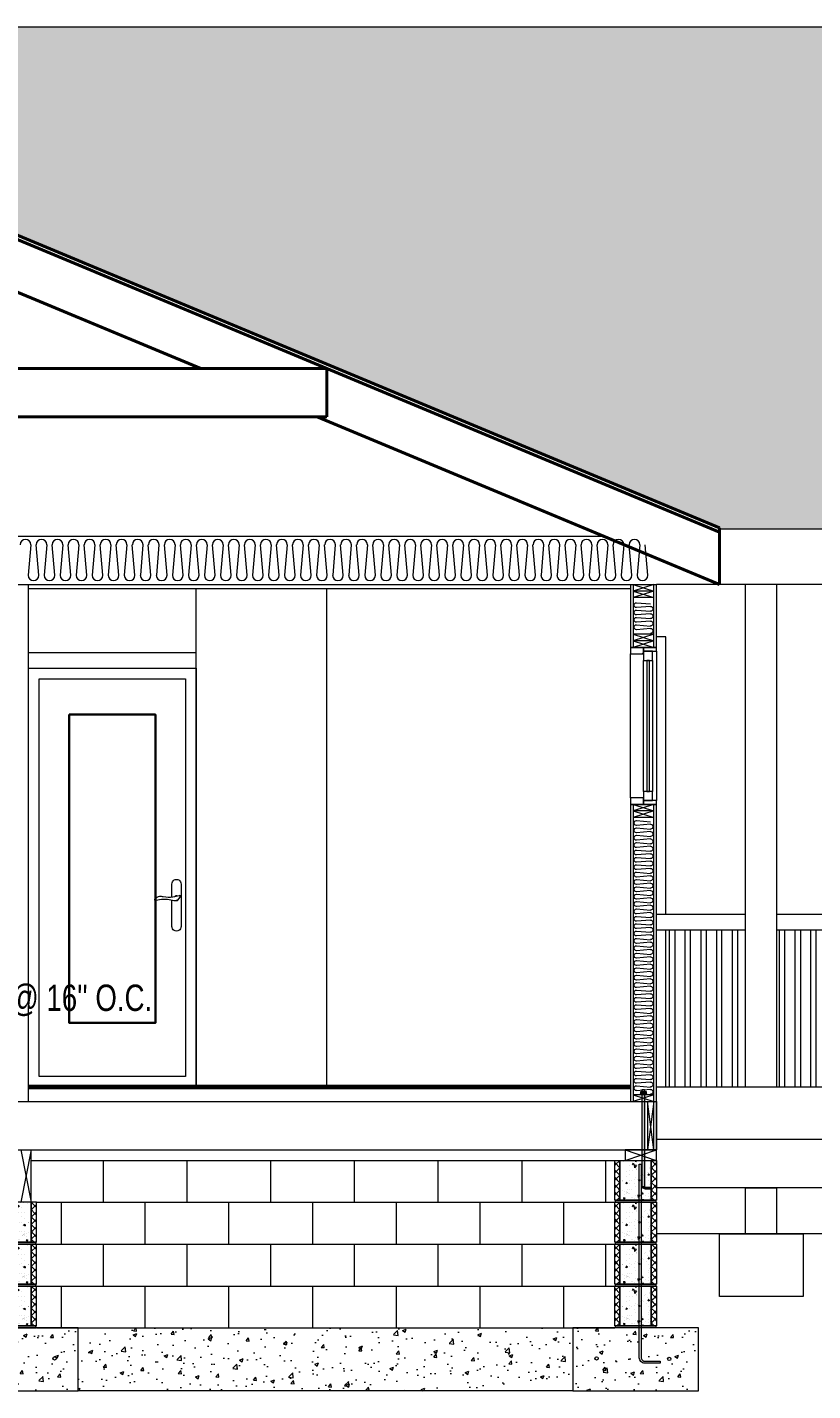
# Model space of a CAD drawing. Header units: inches. Extents: x 26998 to 46838, y -509 to 4343.
# Drawn here: x 39306.5 to 39456.6, y 775.5 to 1036 of the extents above; entities that cross this region are included whole.
import ezdxf
from ezdxf import colors
from ezdxf.entities.mleader import LeaderData, LeaderLine
from ezdxf.math import Vec2, Vec3

# ---------------------------------------------------------------- set-up
doc = ezdxf.new("R2010")
doc.units = ezdxf.units.IN
doc.header["$LTSCALE"] = 0.5
doc.header["$MEASUREMENT"] = 0
for name, color, linetype, lineweight in [('A-COLS', 52, 'Continuous', 9), ('A-Door', 31, 'Continuous', 25), ('A-DOOR-FRAM', 31, 'Continuous', 9), ('A-FLOR', 192, 'Continuous', 18), ('A-FLOR-HRAL', 11, 'Continuous', 9), ('A-Glaz', 51, 'Continuous', 25), ('A-ROOF', 132, 'Continuous', 18), ('CAD_  Default_Lines', 7, 'Continuous', 5), ('Common', 4, 'Continuous', 5), ('HATCH', 24, 'Continuous', 9), ('S-BEAM', 12, 'Continuous', 9), ('shingle', 8, 'Continuous', 5), ('SWING', 4, 'Continuous', 5)]:
    doc.layers.add(name, color=color, linetype=linetype, lineweight=lineweight)
doc.layers.add('Insulate', color=7, linetype='Continuous', lineweight=0, true_color=0x918d8e)
doc.layers.add('S-FNDN', color=32, linetype='Continuous', lineweight=5, transparency=0.5)
doc.styles.get("Standard").update_dxf_attribs({"font": 'romans.shx', "width": 0.75})

# ---------------------------------------------------------------- blocks, each defined once
blk = doc.blocks.new('Fixed - 36_ x 30-485399-Section 2')
at = {"layer": 'A-Glaz', "lineweight": 9}
h = blk.add_hatch(dxfattribs=at)
h.set_pattern_fill('FP_1', color=256, style=0, pattern_type=2)
h.set_pattern_definition([(45, (-47.889, 95.229), (-8.0122, 8.0122), []), (135, (-47.889, 95.229), (-8.0122, -8.0122), [])])
h.paths.add_polyline_path([(92.71, 54), (95.21, 54), (95.21, 55.25), (92.71, 55.25)], flags=0)
h.paths.add_polyline_path([(95.21, 82.75), (95.21, 84), (92.71, 84), (92.71, 82.75)], flags=0)
at = {"layer": 'A-Glaz', "lineweight": 20}
for p, q in [((95.21, 84), (92.71, 84)), ((92.71, 84), (92.71, 82.75)), ((95.21, 82.75), (95.21, 84)), ((95.21, 84), (95.21, 83.25)), ((97.71, 84), (95.21, 84)), ((97.71, 83.25), (97.71, 84)), ((92.71, 82.75), (95.21, 82.75)), ((96.96, 83.25), (95.21, 83.25)), ((95.21, 83.25), (95.21, 81.5)), ((95.21, 83.25), (97.71, 83.25)), ((96.96, 81.5), (96.96, 83.25))]:
    blk.add_line(p, q, dxfattribs=at)
at = {"layer": 'A-Glaz', "lineweight": 9}
for p, q in [((92.71, 55.25), (92.71, 82.75)), ((95.21, 81.5), (96.96, 81.5)), ((95.21, 56.5), (95.21, 81.5)), ((95.84, 81.5), (95.84, 56.5)), ((96.34, 81.5), (95.84, 81.5)), ((96.34, 56.5), (96.34, 81.5)), ((96.96, 81.5), (96.96, 56.5)), ((97.71, 83.25), (97.71, 54.75)), ((95.21, 55.25), (92.71, 55.25)), ((92.71, 55.25), (92.71, 54)), ((96.96, 56.5), (95.21, 56.5)), ((95.21, 56.5), (95.21, 54.75)), ((95.21, 54), (95.21, 55.25)), ((95.21, 54.75), (96.96, 54.75)), ((95.21, 54.75), (95.21, 54)), ((97.71, 54.75), (95.21, 54.75)), ((95.84, 56.5), (96.34, 56.5)), ((96.96, 54.75), (96.96, 56.5)), ((97.71, 54), (97.71, 54.75)), ((92.71, 54), (95.21, 54)), ((95.21, 54), (97.71, 54))]:
    blk.add_line(p, q, dxfattribs=at)
blk = doc.blocks.new('Door-Passage-Single-Full_Lite - Door-Passage-Single-Full_Lite-503194-Section 2')
at = {"layer": 'A-DOOR-FRAM'}
for p, q in [((99.46, 86), (97.71, 86)), ((99.46, 33), (99.46, 86)), ((99.46, 0), (99.46, 30))]:
    blk.add_line(p, q, dxfattribs=at)
blk = doc.blocks.new('Railing - 1_-508546-Section 2')
at = {"layer": 'A-FLOR-HRAL'}
blk.add_line((199.21, 0), (199.21, 30), dxfattribs=at)
blk = doc.blocks.new('Railing - 1_-V2-Section 2')
at = {"layer": 'A-FLOR-HRAL'}
for p, q in [((193.21, 0), (193.21, 30)), ((194.21, 0), (194.21, 30))]:
    blk.add_line(p, q, dxfattribs=at)
blk = doc.blocks.new('Railing - Railing-507449-Section 2')
for name, p in [('Railing - 1_-V2-Section 2', (-90, 0)), ('Railing - 1_-V2-Section 2', (-84, 0)), ('Railing - 1_-V2-Section 2', (-72, 0)), ('Railing - 1_-V2-Section 2', (-66, 0)), ('Railing - 1_-V2-Section 2', (-60, 0)), ('Railing - 1_-V2-Section 2', (-54, 0)), ('Railing - 1_-V2-Section 2', (-48, 0)), ('Railing - 1_-V2-Section 2', (-42, 0)), ('Railing - 1_-V2-Section 2', (-36, 0)), ('Railing - 1_-V2-Section 2', (-30, 0)), ('Railing - 1_-V2-Section 2', (-24, 0)), ('Railing - 1_-V2-Section 2', (-18, 0)), ('Railing - 1_-V2-Section 2', (-12, 0)), ('Railing - 1_-V2-Section 2', (-6, 0)), ('Railing - 1_-V2-Section 2', (0, 0)), ('Railing - 1_-508546-Section 2', (0, 0))]:
    blk.add_blockref(name, p)
blk = doc.blocks.new('Top Rail Type - Top Rail_Internal_-507568-Section 2')
at = {"layer": 'A-FLOR-HRAL'}
for p, q in [((114.71, 33), (97.71, 33)), ((199.71, 33), (120.71, 33)), ((114.71, 30), (97.71, 30)), ((199.71, 30), (120.71, 30))]:
    blk.add_line(p, q, dxfattribs=at)
blk = doc.blocks.new('Railing - 1_-V3-Section 2')
at = {"layer": 'A-FLOR-HRAL'}
for p, q in [((100.21, 0), (100.21, 30)), ((101.21, 30), (101.21, 0))]:
    blk.add_line(p, q, dxfattribs=at)
blk = doc.blocks.new('Railing - Railing-508842-Section 2')
for p in [(0, 0), (6, 0), (12, 0), (24, 0), (30, 0), (36, 0), (42, 0), (48, 0), (54, 0), (60, 0), (66, 0), (72, 0), (78, 0), (84, 0), (90, 0), (96, 0)]:
    blk.add_blockref('Railing - 1_-V3-Section 2', p)
blk = doc.blocks.new('Columns 3 - Columns 2-549150-Section 2')
at = {"layer": 'A-COLS'}
for p, q in [((114.71, 0), (114.71, 96)), ((120.71, 0), (120.71, 96)), ((120.71, 0), (114.71, 0))]:
    blk.add_line(p, q, dxfattribs=at)
blk = doc.blocks.new('-CAD Details ToolKit_ 8_ CMU w_ Grout')
at = {"layer": 'Common', "transparency": 33554687}
for points in [[(-3.69, 7.62), (-3.69, 8), (4.06, 8), (4.06, 7.62)], [(-3.81, 0.01), (-3.81, 7.62), (-2.81, 7.62), (-2.81, 0.01)], [(-2.81, 0.01), (-2.81, 7.62), (3.19, 7.62), (3.19, 0.01)], [(3.19, 0.01), (3.19, 7.62), (4.19, 7.62), (4.19, 0.01)]]:
    blk.add_lwpolyline(points, close=True, dxfattribs=at)
at = {"layer": 'HATCH', "transparency": 33554687}
for p, q in [((-3.81, 7.5), (-3.8, 7.52)), ((-3.81, 6.64), (-3.66, 6.49)), ((-3.81, 6.09), (-3.63, 6.27)), ((-3.81, 5.23), (-3.45, 4.86)), ((-3.8, 7.52), (-3.69, 7.62)), ((-2.81, 5.64), (-3.66, 6.49)), ((-3.63, 6.27), (-2.81, 7.09)), ((-3.47, 5.02), (-2.81, 5.67)), ((-3.38, 7.62), (-2.81, 7.06)), ((-2.81, 7.55), (-2.81, 7.55)), ((-2.81, 7.43), (-2.81, 7.43)), ((-2.81, 6.83), (-2.81, 6.83)), ((-2.81, 5.93), (-2.81, 5.93)), ((-2.81, 5.84), (-2.81, 5.84)), ((-2.76, 7.59), (-2.76, 7.59)), ((-2.71, 7.62), (-2.71, 7.62)), ((-2.62, 6.85), (-2.62, 6.85)), ((-2.57, 6.12), (-2.57, 6.12)), ((-2.54, 7.26), (-2.54, 7.26)), ((-2.32, 6.31), (-2.32, 6.31)), ((-2.29, 6.89), (-2.29, 6.89)), ((-2.24, 5.48), (-2.24, 5.48)), ((-1.69, 6.72), (-1.69, 6.72)), ((-1.39, 7.52), (-1.3, 7.62)), ((-1.39, 7.52), (-1.09, 7.5)), ((-1.27, 6.39), (-0.92, 6.52)), ((-1.27, 6.39), (-1.02, 6.22)), ((-1.13, 5.9), (-1.13, 5.9)), ((-1.09, 7.5), (-1.11, 7.62)), ((-1.04, 7.06), (-1.04, 7.06)), ((-1.02, 6.22), (-0.92, 6.52)), ((-0.99, 5.27), (-0.99, 5.27)), ((-0.66, 6.7), (-0.27, 7.1)), ((-0.66, 6.7), (-0.22, 6.63)), ((-0.51, 5.34), (-0.51, 5.34)), ((-0.22, 6.63), (-0.27, 7.1)), ((0.24, 6.66), (0.24, 6.66)), ((0.38, 7.25), (0.38, 7.25)), ((0.45, 7.62), (0.45, 7.62)), ((0.86, 7.13), (0.86, 7.13)), ((0.96, 5.59), (0.96, 5.59)), ((0.99, 7.13), (0.99, 7.13)), ((1.29, 5.57), (1.29, 5.57)), ((1.29, 5.57), (1.29, 5.57)), ((1.44, 6.31), (1.44, 6.31)), ((1.5, 7.62), (1.5, 7.62)), ((1.51, 6.27), (1.51, 6.27)), ((1.71, 6.14), (1.71, 6.14)), ((1.71, 6.14), (1.71, 6.14)), ((1.77, 6.21), (1.77, 6.21)), ((1.77, 6.21), (1.77, 6.21)), ((1.82, 5.64), (1.82, 5.64)), ((1.86, 6.33), (1.86, 6.33)), ((1.86, 6.33), (1.86, 6.33)), ((1.87, 7.62), (1.87, 7.62)), ((1.98, 5.97), (1.98, 5.97)), ((2, 6.2), (2, 6.2)), ((2.02, 7.53), (2.02, 7.53)), ((2.2, 7.21), (2.44, 7.5)), ((2.2, 7.21), (2.49, 7.18)), ((2.23, 6), (2.23, 6)), ((2.28, 6.6), (2.28, 6.6)), ((2.5, 7.2), (2.44, 7.5)), ((2.49, 7.18), (2.5, 7.18)), ((2.5, 7.18), (2.5, 7.2)), ((2.51, 7.22), (2.51, 7.22)), ((2.51, 7.22), (2.51, 7.22)), ((2.58, 7.17), (2.58, 7.17)), ((2.69, 5.75), (2.69, 5.75)), ((3.14, 7.56), (3.14, 7.56)), ((3.14, 7.56), (3.14, 7.56)), ((3.16, 7.56), (3.16, 7.56)), ((3.19, 7.57), (3.19, 7.57)), ((3.19, 7.06), (3.25, 7.12)), ((3.27, 7.01), (3.19, 7.09)), ((3.19, 7.02), (3.19, 7.02)), ((3.19, 7.01), (3.19, 7.01)), ((3.19, 5.64), (3.42, 5.87)), ((3.19, 5.67), (3.48, 5.38)), ((3.19, 5.44), (3.19, 5.44)), ((3.19, 5.39), (3.19, 5.39)), ((3.25, 7.12), (3.76, 7.62)), ((3.27, 7.01), (4.19, 6.09)), ((3.42, 5.87), (4.19, 6.64)), ((4.19, 4.67), (3.48, 5.38)), ((3.58, 4.62), (4.19, 5.23)), ((4.19, 7.5), (4.06, 7.62)), ((-3.81, 4.67), (-3.47, 5.02)), ((-3.81, 3.81), (-3.24, 3.24)), ((-3.81, 3.26), (-3.31, 3.77)), ((-2.81, 4.23), (-3.45, 4.86)), ((-3.31, 3.77), (-2.81, 4.26)), ((-3.24, 3.24), (-2.81, 2.81)), ((-3.14, 2.52), (-2.81, 2.84)), ((-2.81, 4.31), (-2.81, 4.31)), ((-2.81, 4.26), (-2.81, 4.26)), ((-2.81, 3.23), (-2.81, 3.23)), ((-2.81, 2.7), (-2.81, 2.7)), ((-2.63, 2.83), (-2.63, 2.83)), ((-2.6, 4.48), (-2.6, 4.48)), ((-2.48, 2.76), (-2.13, 2.9)), ((-2.48, 2.76), (-2.24, 2.6)), ((-2.45, 2.98), (-2.45, 2.98)), ((-2.38, 4.64), (-2.38, 4.64)), ((-2.36, 5.09), (-2.36, 5.09)), ((-2.29, 3.93), (-2.29, 3.93)), ((-2.24, 2.6), (-2.13, 2.9)), ((-1.83, 3.36), (-1.83, 3.36)), ((-1.37, 2.95), (-1.37, 2.95)), ((-1.2, 2.79), (-1.2, 2.79)), ((-0.69, 3.76), (-0.45, 4.05)), ((-0.69, 3.76), (-0.39, 3.73)), ((-0.68, 2.9), (-0.68, 2.9)), ((-0.68, 2.9), (-0.68, 2.9)), ((-0.46, 4.35), (-0.46, 4.35)), ((-0.39, 3.73), (-0.45, 4.05)), ((-0.33, 2.67), (-0.33, 2.67)), ((-0.18, 3.57), (-0.18, 3.57)), ((-0.18, 3.57), (-0.18, 3.57)), ((0.12, 3.33), (0.12, 3.33)), ((0.18, 4.99), (0.18, 4.99)), ((0.4, 3.65), (0.4, 3.65)), ((0.46, 4.44), (0.46, 4.44)), ((0.46, 4.44), (0.46, 4.44)), ((1.05, 3.91), (1.05, 3.91)), ((1.38, 3.78), (1.38, 3.78)), ((1.42, 2.71), (1.42, 2.71)), ((1.45, 4.35), (1.45, 4.35)), ((1.72, 4.38), (2.07, 4.51)), ((1.72, 4.38), (1.97, 4.21)), ((1.97, 4.21), (2.07, 4.51)), ((1.98, 3.05), (1.98, 3.05)), ((2.63, 3.94), (2.63, 3.94)), ((2.67, 3.94), (2.67, 3.94)), ((2.7, 3.95), (2.7, 3.95)), ((2.71, 3.92), (2.71, 3.92)), ((3.19, 4.23), (3.58, 4.62)), ((3.19, 4.26), (3.7, 3.75)), ((3.19, 3.97), (3.19, 3.97)), ((3.19, 3.85), (3.19, 3.85)), ((3.19, 3.78), (3.19, 3.78)), ((3.19, 2.81), (3.75, 3.37)), ((3.91, 2.12), (3.19, 2.84)), ((4.19, 3.26), (3.7, 3.75)), ((3.75, 3.37), (4.19, 3.81)), ((-3.81, 1.84), (-3.14, 2.52)), ((-3.02, 1.61), (-3.81, 2.4)), ((-3.81, 0.43), (-2.98, 1.27)), ((-2.84, 0.01), (-3.81, 0.98)), ((-3.02, 1.61), (-2.81, 1.4)), ((-2.98, 1.27), (-2.81, 1.43)), ((-2.82, 0.01), (-2.81, 0.02)), ((-2.81, 1.43), (-2.81, 1.43)), ((-2.81, 1.08), (-2.81, 1.08)), ((-2.81, 0.02), (-2.81, 0.02)), ((-2.66, 1.19), (-2.66, 1.19)), ((-2.51, 1.31), (-2.51, 1.31)), ((-2.38, 1.49), (-2.38, 1.49)), ((-2.35, 2.37), (-2.35, 2.37)), ((-2.13, 2.24), (-2.13, 2.24)), ((-1.65, 1.58), (-1.65, 1.58)), ((-1.65, 1.58), (-1.65, 1.58)), ((-1.48, 1.82), (-1.48, 1.82)), ((-1.48, 1.82), (-1.48, 1.82)), ((-1.01, 1.67), (-1.01, 1.67)), ((-0.94, 2.55), (-0.94, 2.55)), ((-0.94, 2.55), (-0.94, 2.55)), ((-0.79, 1.38), (-0.79, 1.38)), ((0, 1), (0.39, 1.41)), ((0, 1), (0.44, 0.93)), ((0.01, 0.01), (0.24, 0.29)), ((0.01, 0.01), (0.01, 0.01)), ((0.06, 1.81), (0.06, 1.81)), ((0.06, 1.66), (0.06, 1.66)), ((0.07, 0.01), (0.07, 0.01)), ((0.09, 1.61), (0.09, 1.61)), ((0.29, 0.01), (0.24, 0.29)), ((0.44, 0.93), (0.39, 1.41)), ((0.5, 0.75), (0.85, 0.88)), ((0.5, 0.75), (0.75, 0.58)), ((0.75, 0.58), (0.85, 0.88)), ((0.77, 1.98), (0.77, 1.98)), ((1.1, 0.14), (1.1, 0.14)), ((1.32, 1.97), (1.32, 1.97)), ((1.36, 0.01), (1.36, 0.01)), ((1.39, 1.07), (1.39, 1.07)), ((1.74, 0.1), (1.74, 0.1)), ((1.88, 2.05), (1.88, 2.05)), ((2.12, 0.01), (2.12, 0.01)), ((2.46, 0.27), (2.46, 0.27)), ((3.19, 2.17), (3.19, 2.17)), ((3.19, 2.16), (3.19, 2.16)), ((3.19, 1.4), (3.91, 2.12)), ((4.12, 0.5), (3.19, 1.43)), ((3.19, 0.54), (3.19, 0.54)), ((3.19, 0.37), (3.19, 0.37)), ((3.2, 0.01), (3.19, 0.03)), ((3.2, 0.01), (4.07, 0.87)), ((3.91, 2.12), (4.19, 2.4)), ((3.91, 2.12), (4.19, 1.84)), ((4.07, 0.87), (4.19, 0.98)), ((4.19, 0.43), (4.12, 0.5))]:
    blk.add_line(p, q, dxfattribs=at)
blk = doc.blocks.new('*U671')
at = {"transparency": 33554687, "rotation": 180}
blk.add_blockref('-CAD Details ToolKit_ 8_ CMU w_ Grout', (0.19, 4), dxfattribs=at)
blk = doc.blocks.new('*U672')
at = {"layer": 'Common', "color": 0, "linetype": 'ByBlock', "lineweight": -2, "transparency": 16777216}
for p in [(0, 16), (0, 8), (0, 0)]:
    blk.add_blockref('*U671', p, dxfattribs=at)
blk = doc.blocks.new('-CAD Details ToolKit_Cast-in-Place Anchor Bolt')
at = {"color": 9, "true_color": 0xc0c0c0, "transparency": 33554687}
for points in [[(0.38, 9), (-0.98, 9), (0.38, 9), (-0.98, 9.14)], [(-0.98, 9.14), (0.38, 9.14), (-0.98, 9.14), (0.38, 9)], [(0.2, 9.14), (-0.8, 9.14), (0.2, 9.14), (-0.8, 9.64)], [(-0.8, 9.64), (0.2, 9.64), (-0.8, 9.64), (0.2, 9.14)]]:
    blk.add_solid(points, dxfattribs=at)
at = {"color": 9, "lineweight": 0, "true_color": 0xc0c0c0, "transparency": 33554687}
for points in [[(-0.12, -8.41), (-0.52, -8.39), (-0.12, -8.41), (-0.12, 10.06)], [(-0.12, 10.06), (-0.52, -8.39), (-0.12, 10.06), (-0.52, 10.06)], [(-0.12, -8.41), (-0.52, -8.44), (-0.12, -8.41), (-0.52, -8.39)], [(-0.12, -8.41), (-0.12, -8.44), (-0.12, -8.41), (-0.52, -8.44)], [(-0.12, -8.44), (-0.5, -8.52), (-0.12, -8.44), (-0.52, -8.44)], [(-0.11, -8.47), (-0.5, -8.52), (-0.11, -8.47), (-0.12, -8.44)], [(-0.48, -8.6), (-0.5, -8.52), (-0.48, -8.6), (-0.11, -8.47)], [(-0.11, -8.47), (-0.1, -8.5), (-0.11, -8.47), (-0.48, -8.6)], [(-0.1, -8.5), (-0.44, -8.68), (-0.1, -8.5), (-0.48, -8.6)], [(-0.09, -8.52), (-0.44, -8.68), (-0.09, -8.52), (-0.1, -8.5)], [(-0.39, -8.75), (-0.44, -8.68), (-0.39, -8.75), (-0.09, -8.52)], [(-0.08, -8.54), (-0.39, -8.75), (-0.08, -8.54), (-0.09, -8.52)], [(-0.34, -8.81), (-0.39, -8.75), (-0.34, -8.81), (-0.08, -8.54)], [(-0.06, -8.56), (-0.34, -8.81), (-0.06, -8.56), (-0.08, -8.54)], [(-0.27, -8.87), (-0.34, -8.81), (-0.27, -8.87), (-0.06, -8.56)], [(-0.04, -8.58), (-0.27, -8.87), (-0.04, -8.58), (-0.06, -8.56)], [(-0.2, -8.91), (-0.27, -8.87), (-0.2, -8.91), (-0.04, -8.58)], [(-0.02, -8.6), (-0.2, -8.91), (-0.02, -8.6), (-0.04, -8.58)], [(-0.13, -8.95), (-0.2, -8.91), (-0.13, -8.95), (-0.02, -8.6)], [(0.01, -8.61), (-0.13, -8.95), (0.01, -8.61), (-0.02, -8.6)], [(0.04, -8.62), (-0.13, -8.95), (0.04, -8.62), (0.01, -8.61)], [(-0.05, -8.98), (-0.13, -8.95), (-0.05, -8.98), (0.04, -8.62)], [(0.06, -8.63), (-0.05, -8.98), (0.06, -8.63), (0.04, -8.62)], [(0.03, -8.99), (-0.05, -8.98), (0.03, -8.99), (0.06, -8.63)], [(0.06, -8.63), (0.1, -9), (0.06, -8.63), (0.03, -8.99)], [(0.06, -8.63), (0.98, -8.63), (0.06, -8.63), (0.1, -9)], [(0.98, -8.63), (0.98, -9), (0.98, -8.63), (0.1, -9)]]:
    blk.add_solid(points, dxfattribs=at)
at = {"layer": 'Common', "transparency": 33554687}
for points in [[(-0.98, 9), (-0.98, 9.14), (0.38, 9.14), (0.38, 9)], [(-0.8, 9.14), (-0.8, 9.64), (0.2, 9.64), (0.2, 9.14)]]:
    blk.add_lwpolyline(points, close=True, dxfattribs=at)
blk.add_lwpolyline([(-0.12, 10.06), (-0.12, -8.41, 0.375648), (0.06, -8.63), (0.98, -8.63), (0.98, -9), (0.1, -9, -0.389407), (-0.52, -8.39), (-0.52, 10.06)], format="xyb", close=True, dxfattribs=at)
blk = doc.blocks.new('*U675')
at = {"transparency": 33554687, "rotation": 180}
blk.add_blockref('-CAD Details ToolKit_ 8_ CMU w_ Grout', (0.19, 4), dxfattribs=at)
blk = doc.blocks.new('*U676')
at = {"layer": 'Common', "color": 0, "linetype": 'ByBlock', "lineweight": -2, "transparency": 16777216}
for p in [(0, 24), (0, 16), (0, 8), (0, 0)]:
    blk.add_blockref('*U675', p, dxfattribs=at)
blk = doc.blocks.new('*U665')
at = {"layer": 'Insulate', "transparency": 33554687}
for p, q in [((2.92, -0.25), (-2.92, 0.25)), ((-2.92, -1.78), (2.92, -1.27))]:
    blk.add_line(p, q, dxfattribs=at)
for centre, start, end in [((-2.92, -0.76), 90, 270), ((2.92, 0.76), 270, 90)]:
    blk.add_arc(centre, 1.02, start, end, dxfattribs=at)
blk = doc.blocks.new('*U666')
at = {"layer": 'Insulate', "color": 0, "linetype": 'ByBlock', "lineweight": -2, "transparency": 16777216}
for p in [(0, -312.375), (0, -315.4375), (0, -318.5), (0, -321.5625), (0, -324.625), (0, -327.6875), (0, -330.75), (0, -333.8125), (0, -336.875), (0, -339.9375), (0, -343), (0, -346.0625), (0, -349.125), (0, -352.1875), (0, -355.25), (0, -358.3125), (0, -361.375), (0, -364.4375), (0, -367.5), (0, -370.5625), (0, -373.625), (0, -376.6875), (0, -379.75), (0, -382.8125), (0, -385.875), (0, -388.9375), (0, -392), (0, -395.0625), (0, -398.125), (0, -401.1875), (0, -404.25), (0, -407.3125), (0, -410.375), (0, -413.4375), (0, -416.5), (0, -419.5625), (0, -422.625), (0, -425.6875), (0, -428.75)]:
    blk.add_blockref('*U665', p, dxfattribs=at)
blk = doc.blocks.new('*U679')
at = {"layer": 'Insulate', "transparency": 33554687}
for p, q in [((1.34, -0.12), (-1.34, 0.12)), ((-1.34, -0.82), (1.34, -0.58))]:
    blk.add_line(p, q, dxfattribs=at)
for centre, start, end in [((-1.34, -0.35), 90, 270), ((1.34, 0.35), 270, 90)]:
    blk.add_arc(centre, 0.468, start, end, dxfattribs=at)
blk = doc.blocks.new('*U680')
at = {"layer": 'Insulate', "color": 0, "linetype": 'ByBlock', "lineweight": -2, "transparency": 16777216}
for p in [(0, 0), (0, -1.41), (0, -2.81), (0, -4.22)]:
    blk.add_blockref('*U679', p, dxfattribs=at)
blk = doc.blocks.new('*U681')
at = {"layer": 'Insulate', "transparency": 33554687}
for p, q in [((1.34, -0.12), (-1.34, 0.12)), ((-1.34, -0.82), (1.34, -0.58))]:
    blk.add_line(p, q, dxfattribs=at)
for centre, start, end in [((-1.34, -0.35), 90, 270), ((1.34, 0.35), 270, 90)]:
    blk.add_arc(centre, 0.468, start, end, dxfattribs=at)
blk = doc.blocks.new('*U682')
at = {"layer": 'Insulate', "color": 0, "linetype": 'ByBlock', "lineweight": -2, "transparency": 16777216}
for p in [(0, 0), (0, -1.41), (0, -2.81), (0, -4.22), (0, -5.63), (0, -7.04), (0, -8.44), (0, -9.85), (0, -11.26), (0, -12.66), (0, -14.07), (0, -15.48), (0, -16.89), (0, -18.29), (0, -19.7), (0, -21.11), (0, -22.51), (0, -23.92), (0, -25.33), (0, -26.74), (0, -28.14), (0, -29.55), (0, -30.96), (0, -32.36), (0, -33.77), (0, -35.18), (0, -36.59), (0, -37.99), (0, -39.4), (0, -40.81), (0, -42.22), (0, -43.62), (0, -45.03), (0, -46.44), (0, -47.84), (0, -49.25), (0, -50.66)]:
    blk.add_blockref('*U681', p, dxfattribs=at)
blk = doc.blocks.new('1')
at = {"layer": 'S-BEAM'}
for p, q in [((57421.35, -9974.92), (57427.35, -9974.92)), ((57421.35, -9983.67), (57421.35, -9974.92)), ((57427.35, -9983.67), (57427.35, -9974.92)), ((57416.35, -9983.67), (57432.35, -9983.67)), ((57416.35, -9995.67), (57416.35, -9983.67)), ((57432.35, -9983.67), (57432.35, -9995.67)), ((57432.35, -9995.67), (57416.35, -9995.67))]:
    blk.add_line(p, q, dxfattribs=at)

msp = doc.modelspace()

# ---------------------------------------------------------------- hatches: boundary and pattern name
at = {"layer": 'S-FNDN', "lineweight": 9, "true_color": 0xc7c8ca}
h = msp.add_hatch(dxfattribs=at)
h.set_pattern_fill('FP_2', color=9, style=0, pattern_type=2)
h.set_pattern_definition([(0, (39329.0664, 787.524), (0, 8), []), (90, (39329.0664, 787.524), (-8, 8), [8, -8])])
h.paths.add_polyline_path([(39181.7785349, 787.5242578), (39300.2785349, 787.5242578), (39300.2785349, 813.5242578), (39301.2785349, 813.5242578), (39301.2785349, 819.5242578), (39181.7785349, 819.5242578)])
h.paths.add_polyline_path([(39007.7785349, 787.5242578), (39084.2785349, 787.5242578), (39084.2785349, 813.5242578), (39085.2785349, 813.5242578), (39085.2785349, 819.5242578), (38999.7785349, 819.5242578), (38999.7785349, 787.5242578)])
h.paths.add_polyline_path([(39410.7785349, 787.5242578), (39418.7785349, 787.5242578), (39418.7785349, 819.5242578), (39307.2785349, 819.5242578), (39307.2785349, 813.5242578), (39308.2785349, 813.5242578), (39308.2785349, 787.5242578), (39400.4231461, 787.5242578)])
h.paths.add_polyline_path([(39092.2785349, 787.5242578), (39173.7785349, 787.5242578), (39173.7785349, 819.5242578), (39091.2785349, 819.5242578), (39091.2785349, 813.5242578), (39092.2785349, 813.5242578)])
at = {"layer": 'shingle', "lineweight": 5, "true_color": 0x939598, "transparency": 33554559}
h = msp.add_hatch(dxfattribs=at)
h.set_pattern_fill('AR-RSHKE', color=252, scale=0.3)
h.set_pattern_definition([(0, (-17968.9046, 12830.844), (7.65, 3.6), [1.8, -1.5, 2.1, -0.9, 2.7, -1.2]), (0, (-17967.1046, 12830.994), (7.65, 3.6), [1.5, -5.7, 1.2, -1.8]), (0, (-17963.5046, 12830.619), (7.65, 3.6), [0.9, -9.3]), (90, (-17968.9046, 12830.844), (-2.55, 3.6), [3.45, -10.95]), (90, (-17967.1046, 12830.844), (-2.55, 3.6), [3.375, -11.025]), (90, (-17965.6046, 12830.844), (-2.55, 3.6), [3.15, -11.25]), (90, (-17963.5046, 12830.619), (-2.55, 3.6), [3.45, -10.95]), (90, (-17962.6046, 12830.619), (-2.55, 3.6), [3.45, -10.95]), (90, (-17959.9046, 12830.844), (-2.55, 3.6), [3.3, -11.1])])
h.paths.add_polyline_path([(39546.7785349, 1035.9825981), (39209.2785181, 1035.9825981), (39439.1777004, 940.1912722), (39546.7785349, 940.1912722)])
at = {"layer": 'SWING', "lineweight": 5}
h = msp.add_hatch(dxfattribs=at)
h.set_pattern_fill('AR-CONC', color=256)
h.set_pattern_definition([(50, (-17660.5266, 13303.8097), (7.1726018, -0.62752135), [0.75, -8.25]), (355, (-17660.5266, 13303.81), (-1.3875133, 7.5219213), [0.6, -6.6]), (100.451444, (-17659.929, 13303.7574), (5.7850885, 6.8943999), [0.6374019, -7.0114211]), (46.1842, (-17660.527, 13305.81), (10.6724133, -1.6551928), [1.125, -12.375]), (96.635635, (-17659.637, 13305.672), (9.3466195, 9.741186), [0.9561034, -10.5171376]), (351.184164, (-17660.527, 13305.81), (9.3466195, 9.741186), [0.9, -9.9]), (21, (-17659.5266, 13305.3097), (5.9690705, -4.0261889), [0.75, -8.25]), (326, (-17659.5266, 13305.31), (2.4331533, 7.25150045), [0.6, -6.6]), (71.451445, (-17659.029, 13304.974), (8.4022238, 3.2253115), [0.6374019, -7.0114211]), (37.5, (-17660.5266, 13303.8097), (0.12159855, 3.32893854), [0, -6.52, 0, -6.7, 0, -6.625]), (7.5, (-17660.5266, 13303.8097), (2.63069537, 3.94411712), [0, -3.82, 0, -6.37, 0, -2.525]), (327.5, (-17662.7566, 13303.8097), (5.33822436, -0.22554872), [0, -2.5, 0, -7.8, 0, -10.35]), (317.5, (-17663.7566, 13303.8097), (5.8318617, 1.00104982), [0, -3.25, 0, -5.18, 0, -7.35])])
h.paths.add_polyline_path([(39316.2785349, 787.5242578), (39292.2785349, 787.5242578), (39292.2785349, 775.5242578), (39316.2785349, 775.5242578)])
h.paths.add_polyline_path([(39311.4354147, 781.6992501, -1), (39312.0604147, 781.6992501, -1)], flags=16)
h.paths.add_polyline_path([(39297.552631, 781.5989584, -1), (39298.177631, 781.5989584, -1)], flags=16)
at = {"layer": 'SWING', "lineweight": 5, "true_color": 0x939598}
h = msp.add_hatch(dxfattribs=at)
h.set_pattern_fill('AR-CONC', color=252)
h.set_pattern_definition([(50, (-17969.0266, 13303.8097), (7.1726018, -0.62752135), [0.75, -8.25]), (355, (-17969.0266, 13303.81), (-1.3875133, 7.5219213), [0.6, -6.6]), (100.451444, (-17968.429, 13303.7574), (5.7850885, 6.8943999), [0.6374019, -7.0114211]), (46.1842, (-17969.027, 13305.81), (10.6724133, -1.6551928), [1.125, -12.375]), (96.635635, (-17968.137, 13305.672), (9.3466195, 9.741186), [0.9561034, -10.5171376]), (351.184164, (-17969.027, 13305.81), (9.3466195, 9.741186), [0.9, -9.9]), (21, (-17968.0266, 13305.3097), (5.9690705, -4.0261889), [0.75, -8.25]), (326, (-17968.0266, 13305.31), (2.4331533, 7.25150045), [0.6, -6.6]), (71.451445, (-17967.529, 13304.974), (8.4022238, 3.2253115), [0.6374019, -7.0114211]), (37.5, (-17969.0266, 13303.8097), (0.12159855, 3.32893854), [0, -6.52, 0, -6.7, 0, -6.625]), (7.5, (-17969.0266, 13303.8097), (2.63069537, 3.94411712), [0, -3.82, 0, -6.37, 0, -2.525]), (327.5, (-17971.2566, 13303.8097), (5.33822436, -0.22554872), [0, -2.5, 0, -7.8, 0, -10.35]), (317.5, (-17972.2566, 13303.8097), (5.8318617, 1.00104982), [0, -3.25, 0, -5.18, 0, -7.35])])
h.paths.add_polyline_path([(39410.7785349, 787.5242578), (39316.2785349, 787.5242578), (39316.2785349, 775.5242578), (39410.7785349, 775.5242578)])
edge = h.paths.add_edge_path(flags=16)
edge.add_arc((39342.264727, 781.6992501), 0.3125, 0, 360)
edge = h.paths.add_edge_path(flags=16)
edge.add_arc((39328.3819434, 781.5989584), 0.3125, 0, 360)
at = {"layer": 'SWING', "lineweight": 5}
h = msp.add_hatch(dxfattribs=at)
h.set_pattern_fill('AR-CONC', color=256)
h.set_pattern_definition([(50, (-17542.0266, 13303.8097), (7.1726018, -0.62752135), [0.75, -8.25]), (355, (-17542.0266, 13303.81), (-1.3875133, 7.5219213), [0.6, -6.6]), (100.451444, (-17541.429, 13303.7574), (5.7850885, 6.8943999), [0.6374019, -7.0114211]), (46.1842, (-17542.027, 13305.81), (10.6724133, -1.6551928), [1.125, -12.375]), (96.635635, (-17541.137, 13305.672), (9.3466195, 9.741186), [0.9561034, -10.5171376]), (351.184164, (-17542.027, 13305.81), (9.3466195, 9.741186), [0.9, -9.9]), (21, (-17541.0266, 13305.3097), (5.9690705, -4.0261889), [0.75, -8.25]), (326, (-17541.0266, 13305.31), (2.4331533, 7.25150045), [0.6, -6.6]), (71.451445, (-17540.529, 13304.974), (8.4022238, 3.2253115), [0.6374019, -7.0114211]), (37.5, (-17542.0266, 13303.8097), (0.12159855, 3.32893854), [0, -6.52, 0, -6.7, 0, -6.625]), (7.5, (-17542.0266, 13303.8097), (2.63069537, 3.94411712), [0, -3.82, 0, -6.37, 0, -2.525]), (327.5, (-17544.2566, 13303.8097), (5.33822436, -0.22554872), [0, -2.5, 0, -7.8, 0, -10.35]), (317.5, (-17545.2566, 13303.8097), (5.8318617, 1.00104982), [0, -3.25, 0, -5.18, 0, -7.35])])
h.paths.add_polyline_path([(39434.7785349, 787.5242578), (39410.7785349, 787.5242578), (39410.7785349, 775.5242578), (39434.7785349, 775.5242578)])
h.paths.add_polyline_path([(39429.9354147, 781.6992501, -1), (39430.5604147, 781.6992501, -1)], flags=16)
h.paths.add_polyline_path([(39416.052631, 781.5989584, -1), (39416.677631, 781.5989584, -1)], flags=16)

# ---------------------------------------------------------------- linework, layer by layer
at = {"layer": 'A-COLS', "lineweight": 40}
for p, q in [((39438.7785349, 940.3575911), (39209.2785349, 1035.9825911)), ((39438.7785349, 939.5450911), (39302.5285349, 996.3159244)), ((39302.5285349, 986.2950911), (39339.7175954, 970.7996492)), ((39239.7894745, 970.7996492), (39363.7675954, 970.7996492)), ((39363.7675954, 970.7996492), (39363.7675954, 961.5496492)), ((39239.7894745, 961.5496492), (39363.7675954, 961.5496492)), ((39361.9175954, 961.5496492), (39438.7785349, 929.5242578)), ((39438.7785349, 929.5242578), (39438.7785349, 940.3575911))]:
    msp.add_line(p, q, dxfattribs=at)
at = {"layer": 'A-COLS'}
for p, q in [((39422.2785349, 929.5242578), (39426.2785349, 928.2742578)), ((39426.2785349, 929.5242578), (39422.2785349, 928.2742578)), ((39426.2785349, 928.2742578), (39422.2785349, 928.2742578)), ((39422.2785349, 928.2742578), (39426.2785349, 927.0242578)), ((39426.2785349, 928.2742578), (39422.2785349, 927.0242578)), ((39426.2785349, 927.0242578), (39422.2785349, 927.0242578)), ((39422.2785349, 920.0242578), (39426.2785349, 918.7742578)), ((39426.2785349, 920.0242578), (39422.2785349, 918.7742578)), ((39426.2785349, 920.0242578), (39422.2785349, 920.0242578)), ((39426.2785349, 918.7742578), (39422.2785349, 918.7742578)), ((39422.2785349, 918.7742578), (39426.2785349, 917.5242578)), ((39426.2785349, 918.7742578), (39422.2785349, 917.5242578)), ((39426.2785349, 917.5242578), (39422.2785349, 917.5242578)), ((39422.2785349, 887.5242578), (39426.2785349, 886.2742578)), ((39426.2785349, 887.5242578), (39422.2785349, 886.2742578)), ((39426.2785349, 886.2742578), (39422.2785349, 886.2742578)), ((39422.2785349, 886.2742578), (39426.2785349, 885.0242578)), ((39426.2785349, 886.2742578), (39422.2785349, 885.0242578)), ((39426.2785349, 885.0242578), (39422.2785349, 885.0242578)), ((39534.7785349, 833.5242578), (39426.7785349, 833.5242578)), ((39426.2785349, 832.0242578), (39422.2785349, 832.0242578)), ((39422.2785349, 832.0242578), (39426.2785349, 830.7742578)), ((39426.2785349, 832.0242578), (39422.2785349, 830.7742578)), ((39181.2785349, 830.7742578), (39426.7785349, 830.7742578)), ((39425.0285349, 830.7742578), (39425.0285349, 821.5242578)), ((39426.2785349, 830.7742578), (39425.0285349, 821.5242578)), ((39426.2785349, 821.5242578), (39425.0285349, 830.7742578)), ((39426.2785349, 821.5242578), (39426.2785349, 830.7742578)), ((39426.7785349, 830.7742578), (39426.7785349, 821.5242578)), ((38991.7785349, 821.5242578), (39426.7785349, 821.5242578)), ((39305.2785349, 821.5242578), (39307.2785349, 811.5242578)), ((39307.2785349, 821.5242578), (39305.2785349, 811.5179837)), ((39307.2785349, 811.5242578), (39307.2785349, 821.5242578)), ((39426.7785349, 821.5242578), (39420.7785349, 821.5242578)), ((39420.7785349, 821.5242578), (39420.7785349, 819.5242578)), ((39420.7785349, 821.5242578), (39426.7119944, 819.5242578)), ((39420.7785349, 819.5242578), (39426.7785349, 821.5242578)), ((39426.7785349, 819.5242578), (39426.7785349, 821.5242578)), ((39420.7785349, 819.5242578), (39426.7785349, 819.5242578))]:
    msp.add_line(p, q, dxfattribs=at)
at = {"layer": 'A-FLOR', "lineweight": 60}
msp.add_line((39421.7785349, 833.5242578), (39306.7785349, 833.5242578), dxfattribs=at)
at = {"layer": 'A-FLOR'}
for p, q in [((39534.7785349, 823.5242578), (39426.7785349, 823.5242578)), ((39534.7785349, 814.2742578), (39426.7785349, 814.2742578))]:
    msp.add_line(p, q, dxfattribs=at)
at = {"layer": 'A-ROOF'}
for p, q in [((39546.7785349, 1035.9825981), (39209.2785349, 1035.9825981)), ((39438.7785349, 940.1912722), (39546.7785349, 940.1912722)), ((39546.7785349, 929.5242578), (39426.7785349, 929.5242578))]:
    msp.add_line(p, q, dxfattribs=at)
at = {"layer": 'Common', "linetype": 'Continuous', "transparency": 33554687}
msp.add_lwpolyline([(39423.8605373, 818.7857161), (39423.8617458, 781.9082607, 0.4591171402), (39424.6135829, 781.1625001), (39427.4871793, 781.1625001), (39427.4881466, 780.7875001), (39424.4805048, 780.7875001, -0.4048990054), (39423.4867458, 781.784271), (39423.4855373, 818.7857161)], format="xyb", close=True, dxfattribs=at)
for centre in [(39311.7479147, 781.6992501), (39415.3091552, 781.6992501), (39429.1919389, 781.5989584)]:
    msp.add_circle(centre, 0.3125, dxfattribs=at)
at = {"layer": 'S-FNDN'}
for p, q in [((39307.2785349, 819.5242578), (39418.7785349, 819.5242578)), ((39316.2785349, 787.5242578), (39292.2785349, 787.5242578)), ((39316.2785349, 787.5242578), (39410.7785349, 787.5242578)), ((39316.2785349, 775.5242578), (39316.2785349, 787.5242578)), ((39434.7785349, 787.5242578), (39410.7785349, 787.5242578)), ((39410.7785349, 787.5242578), (39410.7785349, 775.5242578)), ((39434.7785349, 775.5242578), (39434.7785349, 787.5242578)), ((39292.2785349, 775.5242578), (39316.2785349, 775.5242578)), ((39410.7785349, 775.5242578), (39316.2785349, 775.5242578)), ((39410.7785349, 775.5242578), (39434.7785349, 775.5242578))]:
    msp.add_line(p, q, dxfattribs=at)
at = {"layer": 'SWING', "lineweight": 5}
for p, q in [((39001.9785349, 938.7742578), (39416.5785349, 938.7742578)), ((38991.7785349, 929.5242578), (39426.7785349, 929.5242578)), ((39306.7785349, 830.7742578), (39306.7785349, 929.5242578)), ((39306.7785349, 928.7742578), (39421.7785349, 928.7742578)), ((39338.7785349, 833.5242578), (39338.7785349, 928.7742578)), ((39363.7785349, 833.5242578), (39363.7785349, 928.7742578)), ((39421.7785349, 929.5242578), (39421.7785349, 917.5242578)), ((39422.2785349, 929.5242578), (39422.2785349, 917.5242578)), ((39426.2785349, 917.5242578), (39426.2785349, 929.5242578)), ((39426.7785349, 917.5242578), (39426.7785349, 929.5242578)), ((39421.7785349, 917.5242578), (39426.7785349, 917.5242578)), ((39306.7785349, 916.5242578), (39338.7785349, 916.5242578)), ((39426.7785349, 887.5242578), (39421.7785349, 887.5242578)), ((39421.7785349, 887.5242578), (39421.7785349, 830.7742578)), ((39422.2785349, 887.5242578), (39422.2785349, 830.7742578)), ((39426.2785349, 830.7742578), (39426.2785349, 887.5242578)), ((39426.7785349, 833.5242578), (39426.7785349, 887.5242578)), ((39426.7785349, 821.5242578), (39426.7785349, 833.5242578)), ((39667.1939082, 805.5242648), (39426.7785349, 805.5242648))]:
    msp.add_line(p, q, dxfattribs=at)
for points in [[(39306.7785349, 913.5242578), (39338.7785349, 913.5242578), (39338.7785349, 833.5242578), (39306.7785349, 833.5242578)], [(39308.7785349, 911.5242578), (39336.7785349, 911.5242578), (39336.7785349, 835.5242578), (39308.7785349, 835.5242578)]]:
    msp.add_lwpolyline(points, close=True, dxfattribs=at)
at = {"layer": 'SWING', "lineweight": 30}
msp.add_lwpolyline([(39314.5519017, 904.6843111), (39331.0051682, 904.6843111), (39331.0051682, 845.7756859), (39314.5519017, 845.7756859)], close=True, dxfattribs=at)
at = {"layer": 'SWING', "linetype": 'Continuous', "lineweight": 5}
msp.add_lwpolyline([(39334.1637243, 869.7790326), (39334.1637243, 872.3222578, -1.0000000157), (39335.9327243, 872.3222577), (39335.9327243, 864.2162578, -1.0000000157), (39334.1637243, 864.2162578), (39334.1637243, 869.2649026)], format="xyb", dxfattribs=at)
msp.add_lwpolyline([(39334.3454393, 869.7988372, -0.0760938272), (39332.5271801, 869.8499979, 0.0724886378), (39331.8144055, 869.9138012, 0.2026778662), (39330.8458367, 869.3602662, 0.5842051079), (39330.9278963, 869.1956304, 0.0648820474), (39331.4484265, 869.2715853, -0.0517987551), (39332.9538548, 869.4415433, -0.0575006314), (39334.3042106, 869.2275527, 0.1744222553), (39335.2536564, 869.2813957, 0.1468444101), (39335.806103, 869.9290511, 0.3470184804), (39335.7808043, 870.0708771, 0.2815892628), (39335.5619344, 870.0947035, -0.0436465031)], format="xyb", close=True, dxfattribs=at)
for start, end in [(62.538849485, 144.941535293), (247.22075058, 342.535208425)]:
    msp.add_arc((39335.0482243, 869.5972578), 0.453, start, end, dxfattribs=at)

# ---------------------------------------------------------------- block references
at = {"linetype": 'Continuous', "lineweight": 0, "transparency": 33554687}
msp.add_blockref('-CAD Details ToolKit_Cast-in-Place Anchor Bolt', (39424.5781823, 823.0242578), dxfattribs=at)
at = {"layer": 'A-COLS'}
msp.add_blockref('Columns 3 - Columns 2-549150-Section 2', (39329.0664018, 833.5242578), dxfattribs=at)
at = {"layer": 'A-Door'}
msp.add_blockref('Door-Passage-Single-Full_Lite - Door-Passage-Single-Full_Lite-503194-Section 2', (39329.0664018, 833.5242578), dxfattribs=at)
at = {"layer": 'A-FLOR-HRAL'}
for name in ['Top Rail Type - Top Rail_Internal_-507568-Section 2', 'Railing - Railing-508842-Section 2', 'Railing - Railing-507449-Section 2']:
    msp.add_blockref(name, (39329.0664018, 833.5242578), dxfattribs=at)
at = {"layer": 'A-Glaz', "lineweight": 9}
msp.add_blockref('Fixed - 36_ x 30-485399-Section 2', (39329.0664018, 833.5242578), dxfattribs=at)
at = {"layer": 'Common'}
msp.add_blockref('*U676', (39422.7785349, 791.5290843), dxfattribs=at)
at = {"layer": 'Common', "xscale": -1}
msp.add_blockref('*U672', (39304.2785349, 791.5290843), dxfattribs=at)
at = {"layer": 'Insulate', "rotation": 90.00000258223338}
msp.add_blockref('*U666', (38994.5764386, 934.2177533), dxfattribs=at)
at = {"layer": 'Insulate', "extrusion": (0, 0, -1), "zscale": -1, "rotation": 180}
for name, p in [('*U680', (-39424.2893535, 921.0250779)), ('*U682', (-39424.2893535, 832.9633007))]:
    msp.add_blockref(name, p, dxfattribs=at)
at = {"layer": 'SWING', "lineweight": 5}
msp.add_blockref('1', (-17977.5739302, 10789.1953994), dxfattribs=at)

# ---------------------------------------------------------------- leaders
at = {"layer": 'CAD_  Default_Lines'}
ml = msp.add_multileader_mtext('Standard', dxfattribs=at)
ml.set_content("{\\fArial|b0|i0|c0|p34;FLOOR JOIST @ 16'' O.C.}", color=256)
ml.set_leader_properties()
ml.build(insert=Vec2(0, 0))
ml.multileader.update_dxf_attribs({"text_right_attachment_type": 6, "dogleg_length": 0.060208, "arrow_head_size": 5.0413287})
ctx = ml.context
ctx.base_point, ctx.char_height, ctx.arrow_head_size, ctx.landing_gap_size, ctx.plane_origin = Vec3(39247.3240489, 849.8504555), 5.041328701, 5.0413287, 0.0756199, Vec3(39334.148814, 875.8544139)
ctx.right_attachment, ctx.text_align_type = 6, 2
notes = []
notes.append((ctx, [(1, (1, 1, 0), (39244.8958205, 849.8504555), (1, 0), 2.4282284, [(0, [(39213.2067915, 826.8069056)], 0, [])])]))
ctx.mtext.insert, ctx.mtext.alignment, ctx.mtext.flow_direction = Vec3(39330.4027731, 853.1121883), 3, 5
for ctx, leaders in notes:
    for number, flags, end, landing, length, lines in leaders:
        leader = LeaderData()
        leader.index, (leader.has_last_leader_line, leader.has_dogleg_vector, leader.attachment_direction) = number, flags
        leader.last_leader_point, leader.dogleg_vector, leader.dogleg_length = Vec3(end), Vec3(landing), length
        for number, points, colour, breaks in lines:
            line = LeaderLine()
            line.index, line.vertices, line.color, line.breaks = number, Vec3.list(points), colors.encode_raw_color(colour), breaks
            leader.lines.append(line)
        ctx.leaders.append(leader)

doc.saveas('drawing.dxf')
